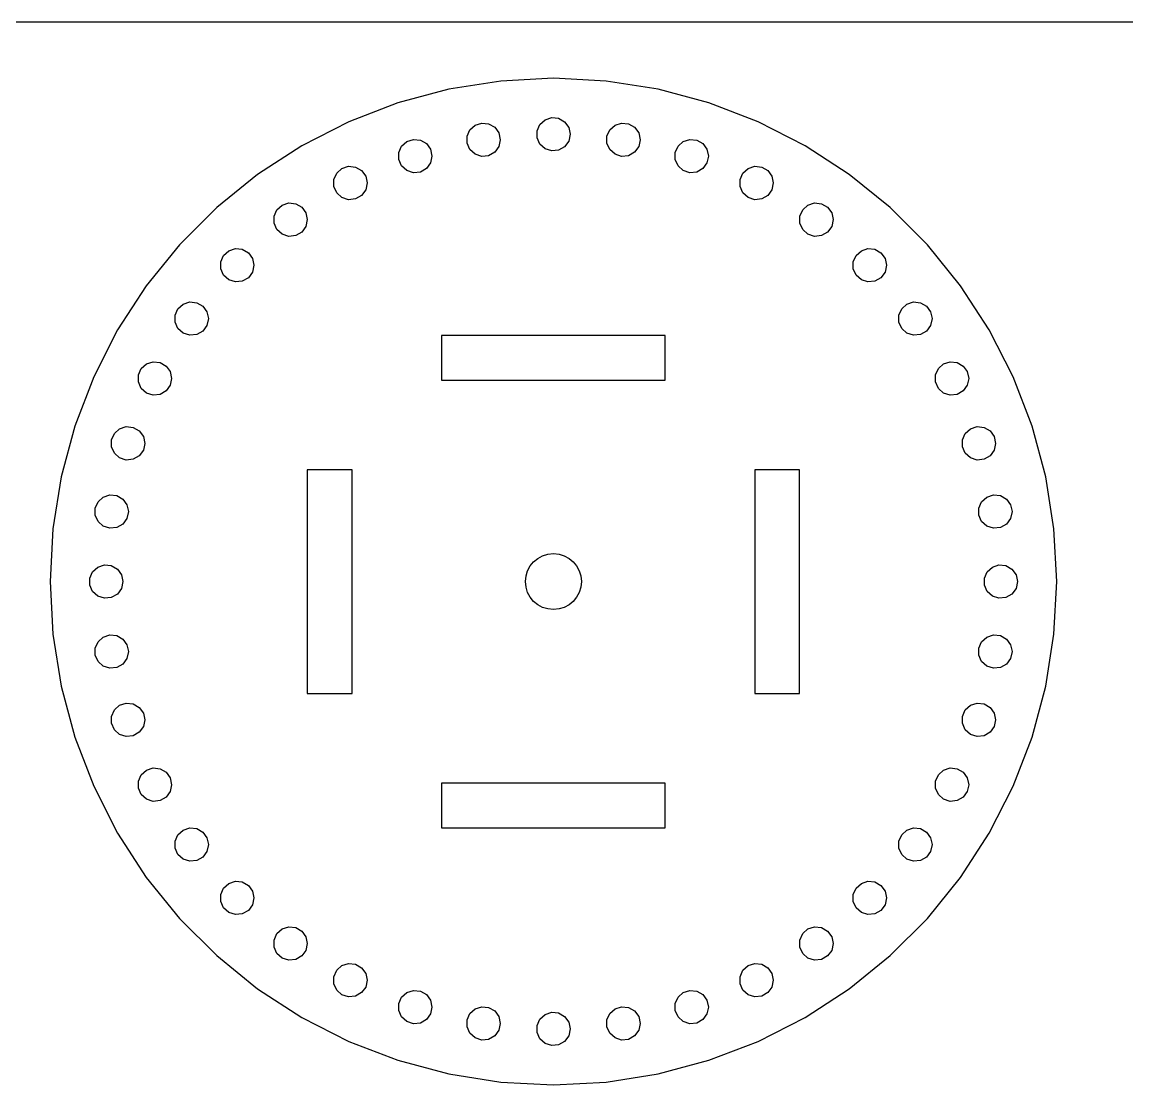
# Model space of a CAD drawing. Header units: millimetres. Extents: x 0 to 600, y 0 to 400.
# Drawn here: x 402.5 to 501.3, y 305 to 400 of the extents above; entities that cross this region are included whole.
import ezdxf

# ---------------------------------------------------------------- set-up
doc = ezdxf.new("R2010")
doc.units = ezdxf.units.MM
doc.layers.get('0').update_dxf_attribs({"lineweight": 25})

msp = doc.modelspace()

# ---------------------------------------------------------------- linework, layer by layer
msp.add_line((600, 400), (0, 400))
at = {"color": 1, "true_color": 0xff0000}
for p, q in [((440.64819, 393.9968), (436.1005, 392.7782)), ((445.29834, 394.7333), (440.64819, 393.9968)), ((450, 394.9797), (445.29834, 394.7333)), ((454.70166, 394.7333), (450, 394.9797)), ((459.35181, 393.9968), (454.70166, 394.7333)), ((463.8995, 392.7782), (459.35181, 393.9968)), ((436.1005, 392.7782), (431.7051, 391.091)), ((468.2949, 391.091), (463.8995, 392.7782)), ((431.7051, 391.091), (427.5101, 388.9536)), ((448.78648, 390.8614), (449.25, 391.2787)), ((449.25, 391.2787), (449.84322, 391.4715)), ((449.84322, 391.4715), (450.46352, 391.4063)), ((450.46352, 391.4063), (451.00369, 391.0944)), ((451.00369, 391.0944), (451.37032, 390.5898)), ((472.4899, 388.9536), (468.2949, 391.091)), ((442.27858, 389.7994), (442.53227, 390.3692)), ((442.53227, 390.3692), (442.9958, 390.7865)), ((442.9958, 390.7865), (443.589, 390.9793)), ((443.589, 390.9793), (444.20932, 390.9141)), ((444.20932, 390.9141), (444.7495, 390.6022)), ((444.7495, 390.6022), (445.11612, 390.0976)), ((445.11612, 390.0976), (445.2458, 389.4875)), ((448.53279, 390.2916), (448.78648, 390.8614)), ((448.53279, 389.6678), (448.53279, 390.2916)), ((451.37032, 390.5898), (451.5, 389.9797)), ((454.78697, 389.7994), (455.04068, 390.3692)), ((455.04068, 390.3692), (455.5042, 390.7865)), ((455.5042, 390.7865), (456.09741, 390.9793)), ((456.09741, 390.9793), (456.71773, 390.9141)), ((456.71773, 390.9141), (457.25789, 390.6022)), ((457.25789, 390.6022), (457.62451, 390.0976)), ((457.62451, 390.0976), (457.7542, 389.4875)), ((436.4321, 388.9046), (436.8956, 389.322)), ((436.8956, 389.322), (437.4888, 389.5148)), ((437.4888, 389.5148), (438.1091, 389.4496)), ((438.1091, 389.4496), (438.6493, 389.1377)), ((438.6493, 389.1377), (439.0159, 388.6331)), ((442.27858, 389.1756), (442.27858, 389.7994)), ((442.53227, 388.6058), (442.27858, 389.1756)), ((445.2458, 389.4875), (445.11612, 388.8774)), ((448.78648, 389.098), (448.53279, 389.6678)), ((449.25, 388.6807), (448.78648, 389.098)), ((451.37032, 389.3696), (451.00369, 388.865)), ((451.5, 389.9797), (451.37032, 389.3696)), ((454.78697, 389.1756), (454.78697, 389.7994)), ((455.04068, 388.6058), (454.78697, 389.1756)), ((457.7542, 389.4875), (457.62451, 388.8774)), ((461.1409, 388.9046), (461.6044, 389.322)), ((461.6044, 389.322), (462.1976, 389.5148)), ((462.1976, 389.5148), (462.8179, 389.4496)), ((462.8179, 389.4496), (463.3581, 389.1377)), ((463.3581, 389.1377), (463.7247, 388.6331)), ((427.5101, 388.9536), (423.5616, 386.3894)), ((436.1784, 388.3348), (436.4321, 388.9046)), ((436.1784, 387.7111), (436.1784, 388.3348)), ((439.0159, 388.6331), (439.1456, 388.023)), ((442.9958, 388.1885), (442.53227, 388.6058)), ((443.589, 387.9957), (442.9958, 388.1885)), ((444.7495, 388.3728), (444.20932, 388.0609)), ((445.11612, 388.8774), (444.7495, 388.3728)), ((449.84322, 388.4879), (449.25, 388.6807)), ((450.46352, 388.5531), (449.84322, 388.4879)), ((451.00369, 388.865), (450.46352, 388.5531)), ((455.5042, 388.1885), (455.04068, 388.6058)), ((456.09741, 387.9957), (455.5042, 388.1885)), ((457.25789, 388.3728), (456.71773, 388.0609)), ((457.62451, 388.8774), (457.25789, 388.3728)), ((460.8872, 388.3348), (461.1409, 388.9046)), ((460.8872, 387.7111), (460.8872, 388.3348)), ((463.7247, 388.6331), (463.8544, 388.023)), ((476.4384, 386.3894), (472.4899, 388.9536)), ((431.0996, 386.9212), (431.6928, 387.114)), ((431.6928, 387.114), (432.3131, 387.0488)), ((436.4321, 387.1413), (436.1784, 387.7111)), ((436.8956, 386.7239), (436.4321, 387.1413)), ((439.0159, 387.4129), (438.6493, 386.9082)), ((439.1456, 388.023), (439.0159, 387.4129)), ((444.20932, 388.0609), (443.589, 387.9957)), ((456.71773, 388.0609), (456.09741, 387.9957)), ((461.1409, 387.1413), (460.8872, 387.7111)), ((461.6044, 386.7239), (461.1409, 387.1413)), ((463.7247, 387.4129), (463.3581, 386.9082)), ((463.8544, 388.023), (463.7247, 387.4129)), ((467.4004, 386.9212), (467.9936, 387.114)), ((467.9936, 387.114), (468.6139, 387.0488)), ((423.5616, 386.3894), (419.9027, 383.4264)), ((430.3824, 385.9341), (430.6361, 386.5039)), ((430.6361, 386.5039), (431.0996, 386.9212)), ((432.3131, 387.0488), (432.8533, 386.7369)), ((432.8533, 386.7369), (433.2199, 386.2323)), ((433.2199, 386.2323), (433.3496, 385.6222)), ((437.4888, 386.5312), (436.8956, 386.7239)), ((438.1091, 386.5964), (437.4888, 386.5312)), ((438.6493, 386.9082), (438.1091, 386.5964)), ((462.1976, 386.5312), (461.6044, 386.7239)), ((462.8179, 386.5964), (462.1976, 386.5312)), ((463.3581, 386.9082), (462.8179, 386.5964)), ((466.6832, 385.9341), (466.9369, 386.5039)), ((466.9369, 386.5039), (467.4004, 386.9212)), ((468.6139, 387.0488), (469.1541, 386.7369)), ((469.1541, 386.7369), (469.5207, 386.2323)), ((469.5207, 386.2323), (469.6504, 385.6222)), ((480.0973, 383.4264), (476.4384, 386.3894)), ((430.3824, 385.3103), (430.3824, 385.9341)), ((430.6361, 384.7405), (430.3824, 385.3103)), ((433.3496, 385.6222), (433.2199, 385.0121)), ((466.6832, 385.3103), (466.6832, 385.9341)), ((466.9369, 384.7405), (466.6832, 385.3103)), ((469.6504, 385.6222), (469.5207, 385.0121)), ((431.0996, 384.3232), (430.6361, 384.7405)), ((431.6928, 384.1304), (431.0996, 384.3232)), ((432.3131, 384.1956), (431.6928, 384.1304)), ((432.8533, 384.5075), (432.3131, 384.1956)), ((433.2199, 385.0121), (432.8533, 384.5075)), ((467.4004, 384.3232), (466.9369, 384.7405)), ((467.9936, 384.1304), (467.4004, 384.3232)), ((468.6139, 384.1956), (467.9936, 384.1304)), ((469.1541, 384.5075), (468.6139, 384.1956)), ((469.5207, 385.0121), (469.1541, 384.5075)), ((419.9027, 383.4264), (416.5736, 380.0973)), ((425.0333, 382.6561), (425.287, 383.226)), ((425.287, 383.226), (425.7505, 383.6433)), ((425.7505, 383.6433), (426.3437, 383.836)), ((426.3437, 383.836), (426.964, 383.7709)), ((426.964, 383.7709), (427.5042, 383.459)), ((427.5042, 383.459), (427.8708, 382.9544)), ((472.0323, 382.6561), (472.286, 383.226)), ((472.286, 383.226), (472.7495, 383.6433)), ((472.7495, 383.6433), (473.3427, 383.836)), ((473.3427, 383.836), (473.963, 383.7709)), ((473.963, 383.7709), (474.5032, 383.459)), ((474.5032, 383.459), (474.8698, 382.9544)), ((483.4264, 380.0973), (480.0973, 383.4264)), ((425.0333, 382.0324), (425.0333, 382.6561)), ((427.8708, 382.9544), (428.0005, 382.3443)), ((428.0005, 382.3443), (427.8708, 381.7342)), ((472.0323, 382.0324), (472.0323, 382.6561)), ((474.8698, 382.9544), (474.9995, 382.3443)), ((474.9995, 382.3443), (474.8698, 381.7342)), ((425.287, 381.4626), (425.0333, 382.0324)), ((425.7505, 381.0452), (425.287, 381.4626)), ((427.5042, 381.2296), (426.964, 380.9177)), ((427.8708, 381.7342), (427.5042, 381.2296)), ((472.286, 381.4626), (472.0323, 382.0324)), ((472.7495, 381.0452), (472.286, 381.4626)), ((474.5032, 381.2296), (473.963, 380.9177)), ((474.8698, 381.7342), (474.5032, 381.2296)), ((426.3437, 380.8525), (425.7505, 381.0452)), ((426.964, 380.9177), (426.3437, 380.8525)), ((473.3427, 380.8525), (472.7495, 381.0452)), ((473.963, 380.9177), (473.3427, 380.8525)), ((416.5736, 380.0973), (413.6106, 376.4384)), ((420.5166, 379.1516), (420.9801, 379.569)), ((420.9801, 379.569), (421.5733, 379.7617)), ((421.5733, 379.7617), (422.1936, 379.6965)), ((422.1936, 379.6965), (422.7338, 379.3846)), ((422.7338, 379.3846), (423.1004, 378.88)), ((477.0564, 379.1516), (477.5199, 379.569)), ((477.5199, 379.569), (478.1131, 379.7617)), ((478.1131, 379.7617), (478.7334, 379.6965)), ((478.7334, 379.6965), (479.2736, 379.3846)), ((479.2736, 379.3846), (479.6402, 378.88)), ((486.3894, 376.4384), (483.4264, 380.0973)), ((420.2628, 378.5818), (420.5166, 379.1516)), ((420.2628, 377.9581), (420.2628, 378.5818)), ((423.1004, 378.88), (423.2301, 378.2699)), ((423.2301, 378.2699), (423.1004, 377.6598)), ((476.8027, 378.5818), (477.0564, 379.1516)), ((476.8027, 377.9581), (476.8027, 378.5818)), ((479.6402, 378.88), (479.7699, 378.2699)), ((479.7699, 378.2699), (479.6402, 377.6598)), ((420.5166, 377.3882), (420.2628, 377.9581)), ((420.9801, 376.9709), (420.5166, 377.3882)), ((423.1004, 377.6598), (422.7338, 377.1552)), ((477.0564, 377.3882), (476.8027, 377.9581)), ((477.5199, 376.9709), (477.0564, 377.3882)), ((479.6402, 377.6598), (479.2736, 377.1552)), ((413.6106, 376.4384), (411.0464, 372.4899)), ((421.5733, 376.7781), (420.9801, 376.9709)), ((422.1936, 376.8433), (421.5733, 376.7781)), ((422.7338, 377.1552), (422.1936, 376.8433)), ((478.1131, 376.7781), (477.5199, 376.9709)), ((478.7334, 376.8433), (478.1131, 376.7781)), ((479.2736, 377.1552), (478.7334, 376.8433)), ((488.9536, 372.4899), (486.3894, 376.4384)), ((416.1885, 373.8114), (416.4422, 374.3812)), ((416.4422, 374.3812), (416.9057, 374.7985)), ((416.9057, 374.7985), (417.4989, 374.9913)), ((417.4989, 374.9913), (418.1193, 374.9261)), ((418.1193, 374.9261), (418.6594, 374.6142)), ((418.6594, 374.6142), (419.026, 374.1096)), ((480.877, 373.8114), (481.1307, 374.3812)), ((481.1307, 374.3812), (481.5943, 374.7985)), ((481.5943, 374.7985), (482.1875, 374.9913)), ((482.1875, 374.9913), (482.8078, 374.9261)), ((482.8078, 374.9261), (483.348, 374.6142)), ((483.348, 374.6142), (483.7146, 374.1096)), ((416.1885, 373.1876), (416.1885, 373.8114)), ((419.026, 374.1096), (419.1557, 373.4995)), ((419.1557, 373.4995), (419.026, 372.8894)), ((480.877, 373.1876), (480.877, 373.8114)), ((483.7146, 374.1096), (483.8443, 373.4995)), ((483.8443, 373.4995), (483.7146, 372.8894)), ((411.0464, 372.4899), (408.909, 368.2949)), ((416.4422, 372.6178), (416.1885, 373.1876)), ((416.9057, 372.2004), (416.4422, 372.6178)), ((418.6594, 372.3848), (418.1193, 372.0729)), ((419.026, 372.8894), (418.6594, 372.3848)), ((481.1307, 372.6178), (480.877, 373.1876)), ((481.5943, 372.2004), (481.1307, 372.6178)), ((483.348, 372.3848), (482.8078, 372.0729)), ((483.7146, 372.8894), (483.348, 372.3848)), ((491.091, 368.2949), (488.9536, 372.4899)), ((417.4989, 372.0077), (416.9057, 372.2004)), ((418.1193, 372.0729), (417.4989, 372.0077)), ((460, 372), (440, 372)), ((440, 372), (440, 368)), ((460, 368), (460, 372)), ((482.1875, 372.0077), (481.5943, 372.2004)), ((482.8078, 372.0729), (482.1875, 372.0077)), ((413.1643, 369.0321), (413.6278, 369.4494)), ((413.6278, 369.4494), (414.221, 369.6422)), ((414.221, 369.6422), (414.8413, 369.577)), ((414.8413, 369.577), (415.3815, 369.2651)), ((484.4087, 369.0321), (484.8722, 369.4494)), ((484.8722, 369.4494), (485.4654, 369.6422)), ((485.4654, 369.6422), (486.0857, 369.577)), ((486.0857, 369.577), (486.6259, 369.2651)), ((412.9106, 368.4623), (413.1643, 369.0321)), ((412.9106, 367.8385), (412.9106, 368.4623)), ((415.3815, 369.2651), (415.7481, 368.7605)), ((415.7481, 368.7605), (415.8778, 368.1504)), ((484.155, 368.4623), (484.4087, 369.0321)), ((484.155, 367.8385), (484.155, 368.4623)), ((486.6259, 369.2651), (486.9925, 368.7605)), ((486.9925, 368.7605), (487.1222, 368.1504)), ((408.909, 368.2949), (407.2218, 363.8995)), ((413.1643, 367.2687), (412.9106, 367.8385)), ((415.7481, 367.5403), (415.3815, 367.0357)), ((415.8778, 368.1504), (415.7481, 367.5403)), ((440, 368), (460, 368)), ((484.4087, 367.2687), (484.155, 367.8385)), ((486.9925, 367.5403), (486.6259, 367.0357)), ((487.1222, 368.1504), (486.9925, 367.5403)), ((492.7782, 363.8995), (491.091, 368.2949)), ((413.6278, 366.8514), (413.1643, 367.2687)), ((414.221, 366.6586), (413.6278, 366.8514)), ((414.8413, 366.7238), (414.221, 366.6586)), ((415.3815, 367.0357), (414.8413, 366.7238)), ((484.8722, 366.8514), (484.4087, 367.2687)), ((485.4654, 366.6586), (484.8722, 366.8514)), ((486.0857, 366.7238), (485.4654, 366.6586)), ((486.6259, 367.0357), (486.0857, 366.7238)), ((407.2218, 363.8995), (406.0032, 359.35181)), ((410.7635, 363.2361), (411.227, 363.6534)), ((411.227, 363.6534), (411.8202, 363.8462)), ((411.8202, 363.8462), (412.4406, 363.781)), ((412.4406, 363.781), (412.9807, 363.4691)), ((412.9807, 363.4691), (413.3474, 362.9645)), ((486.8094, 363.2361), (487.273, 363.6534)), ((487.273, 363.6534), (487.8662, 363.8462)), ((487.8662, 363.8462), (488.4865, 363.781)), ((488.4865, 363.781), (489.0267, 363.4691)), ((489.0267, 363.4691), (489.3933, 362.9645)), ((493.9968, 359.35181), (492.7782, 363.8995)), ((410.5098, 362.6663), (410.7635, 363.2361)), ((410.5098, 362.0425), (410.5098, 362.6663)), ((413.3474, 362.9645), (413.477, 362.3544)), ((486.5557, 362.6663), (486.8094, 363.2361)), ((486.5557, 362.0425), (486.5557, 362.6663)), ((489.3933, 362.9645), (489.523, 362.3544)), ((410.7635, 361.4727), (410.5098, 362.0425)), ((411.227, 361.0554), (410.7635, 361.4727)), ((413.3474, 361.7443), (412.9807, 361.2397)), ((413.477, 362.3544), (413.3474, 361.7443)), ((486.8094, 361.4727), (486.5557, 362.0425)), ((487.273, 361.0554), (486.8094, 361.4727)), ((489.3933, 361.7443), (489.0267, 361.2397)), ((489.523, 362.3544), (489.3933, 361.7443)), ((411.8202, 360.8626), (411.227, 361.0554)), ((412.4406, 360.9278), (411.8202, 360.8626)), ((412.9807, 361.2397), (412.4406, 360.9278)), ((487.8662, 360.8626), (487.273, 361.0554)), ((488.4865, 360.9278), (487.8662, 360.8626)), ((489.0267, 361.2397), (488.4865, 360.9278)), ((432, 360), (428, 360)), ((428, 360), (428, 340)), ((432, 340), (432, 360)), ((472, 360), (468, 360)), ((468, 360), (468, 340)), ((472, 340), (472, 360)), ((406.0032, 359.35181), (405.2667, 354.70166)), ((494.7333, 354.70166), (493.9968, 359.35181)), ((409.299, 357.13588), (409.7625, 357.55324)), ((409.7625, 357.55324), (410.3557, 357.74599)), ((410.3557, 357.74599), (410.976, 357.68079)), ((410.976, 357.68079), (411.5162, 357.36891)), ((488.274, 357.13588), (488.7375, 357.55324)), ((488.7375, 357.55324), (489.3307, 357.74599)), ((489.3307, 357.74599), (489.951, 357.68079)), ((489.951, 357.68079), (490.4912, 357.36891)), ((409.0453, 356.56607), (409.299, 357.13588)), ((409.0453, 355.94234), (409.0453, 356.56607)), ((411.5162, 357.36891), (411.8828, 356.8643)), ((411.8828, 356.8643), (412.0125, 356.2542)), ((488.0203, 356.56607), (488.274, 357.13588)), ((488.0203, 355.94234), (488.0203, 356.56607)), ((490.4912, 357.36891), (490.8578, 356.8643)), ((490.8578, 356.8643), (490.9875, 356.2542)), ((409.299, 355.37253), (409.0453, 355.94234)), ((411.8828, 355.64409), (411.5162, 355.13948)), ((412.0125, 356.2542), (411.8828, 355.64409)), ((488.274, 355.37253), (488.0203, 355.94234)), ((490.8578, 355.64409), (490.4912, 355.13948)), ((490.9875, 356.2542), (490.8578, 355.64409)), ((405.2667, 354.70166), (405.0203, 350)), ((409.7625, 354.95515), (409.299, 355.37253)), ((410.3557, 354.76242), (409.7625, 354.95515)), ((410.976, 354.82762), (410.3557, 354.76242)), ((411.5162, 355.13948), (410.976, 354.82762)), ((488.7375, 354.95515), (488.274, 355.37253)), ((489.3307, 354.76242), (488.7375, 354.95515)), ((489.951, 354.82762), (489.3307, 354.76242)), ((490.4912, 355.13948), (489.951, 354.82762)), ((494.9797, 350), (494.7333, 354.70166)), ((408.5531, 350.31186), (408.8068, 350.88167)), ((408.8068, 350.88167), (409.2703, 351.29903)), ((409.2703, 351.29903), (409.8635, 351.49178)), ((409.8635, 351.49178), (410.4838, 351.42657)), ((410.4838, 351.42657), (411.024, 351.11472)), ((411.024, 351.11472), (411.3906, 350.61009)), ((411.3906, 350.61009), (411.5203, 350)), ((488.5125, 350.31186), (488.7662, 350.88167)), ((488.7662, 350.88167), (489.2297, 351.29903)), ((489.2297, 351.29903), (489.8229, 351.49178)), ((489.8229, 351.49178), (490.4432, 351.42657)), ((490.4432, 351.42657), (490.9834, 351.11472)), ((490.9834, 351.11472), (491.35, 350.61009)), ((491.35, 350.61009), (491.4797, 350)), ((405.0203, 350), (405.2667, 345.29834)), ((408.5531, 349.68814), (408.5531, 350.31186)), ((408.8068, 349.11833), (408.5531, 349.68814)), ((411.5203, 350), (411.3906, 349.38991)), ((488.5125, 349.68814), (488.5125, 350.31186)), ((488.7662, 349.11833), (488.5125, 349.68814)), ((491.4797, 350), (491.35, 349.38991)), ((494.7333, 345.29834), (494.9797, 350)), ((409.2703, 348.70097), (408.8068, 349.11833)), ((409.8635, 348.50822), (409.2703, 348.70097)), ((410.4838, 348.57343), (409.8635, 348.50822)), ((411.024, 348.88528), (410.4838, 348.57343)), ((411.3906, 349.38991), (411.024, 348.88528)), ((489.2297, 348.70097), (488.7662, 349.11833)), ((489.8229, 348.50822), (489.2297, 348.70097)), ((490.4432, 348.57343), (489.8229, 348.50822)), ((490.9834, 348.88528), (490.4432, 348.57343)), ((491.35, 349.38991), (490.9834, 348.88528)), ((405.2667, 345.29834), (406.0032, 340.64819)), ((409.0453, 344.05766), (409.299, 344.62747)), ((409.299, 344.62747), (409.7625, 345.04485)), ((409.7625, 345.04485), (410.3557, 345.23758)), ((410.3557, 345.23758), (410.976, 345.17238)), ((410.976, 345.17238), (411.5162, 344.86052)), ((411.5162, 344.86052), (411.8828, 344.35591)), ((488.0203, 344.05766), (488.274, 344.62747)), ((488.274, 344.62747), (488.7375, 345.04485)), ((488.7375, 345.04485), (489.3307, 345.23758)), ((489.3307, 345.23758), (489.951, 345.17238)), ((489.951, 345.17238), (490.4912, 344.86052)), ((490.4912, 344.86052), (490.8578, 344.35591)), ((493.9968, 340.64819), (494.7333, 345.29834)), ((409.0453, 343.43393), (409.0453, 344.05766)), ((411.8828, 344.35591), (412.0125, 343.7458)), ((412.0125, 343.7458), (411.8828, 343.1357)), ((488.0203, 343.43393), (488.0203, 344.05766)), ((490.8578, 344.35591), (490.9875, 343.7458)), ((490.9875, 343.7458), (490.8578, 343.1357)), ((409.299, 342.86412), (409.0453, 343.43393)), ((409.7625, 342.44676), (409.299, 342.86412)), ((411.8828, 343.1357), (411.5162, 342.63109)), ((488.274, 342.86412), (488.0203, 343.43393)), ((488.7375, 342.44676), (488.274, 342.86412)), ((490.8578, 343.1357), (490.4912, 342.63109)), ((410.3557, 342.25401), (409.7625, 342.44676)), ((410.976, 342.31921), (410.3557, 342.25401)), ((411.5162, 342.63109), (410.976, 342.31921)), ((489.3307, 342.25401), (488.7375, 342.44676)), ((489.951, 342.31921), (489.3307, 342.25401)), ((490.4912, 342.63109), (489.951, 342.31921)), ((406.0032, 340.64819), (407.2218, 336.1005)), ((428, 340), (432, 340)), ((468, 340), (472, 340)), ((492.7782, 336.1005), (493.9968, 340.64819)), ((410.7635, 338.5273), (411.227, 338.9446)), ((411.227, 338.9446), (411.8202, 339.1374)), ((411.8202, 339.1374), (412.4406, 339.0722)), ((412.4406, 339.0722), (412.9807, 338.7603)), ((412.9807, 338.7603), (413.3474, 338.2557)), ((486.8094, 338.5273), (487.273, 338.9446)), ((487.273, 338.9446), (487.8662, 339.1374)), ((487.8662, 339.1374), (488.4865, 339.0722)), ((488.4865, 339.0722), (489.0267, 338.7603)), ((489.0267, 338.7603), (489.3933, 338.2557)), ((410.5098, 337.9575), (410.7635, 338.5273)), ((410.5098, 337.3337), (410.5098, 337.9575)), ((413.3474, 338.2557), (413.477, 337.6456)), ((486.5557, 337.9575), (486.8094, 338.5273)), ((486.5557, 337.3337), (486.5557, 337.9575)), ((489.3933, 338.2557), (489.523, 337.6456)), ((410.7635, 336.7639), (410.5098, 337.3337)), ((411.227, 336.3466), (410.7635, 336.7639)), ((413.3474, 337.0355), (412.9807, 336.5309)), ((413.477, 337.6456), (413.3474, 337.0355)), ((486.8094, 336.7639), (486.5557, 337.3337)), ((487.273, 336.3466), (486.8094, 336.7639)), ((489.3933, 337.0355), (489.0267, 336.5309)), ((489.523, 337.6456), (489.3933, 337.0355)), ((407.2218, 336.1005), (408.909, 331.7051)), ((411.8202, 336.1538), (411.227, 336.3466)), ((412.4406, 336.219), (411.8202, 336.1538)), ((412.9807, 336.5309), (412.4406, 336.219)), ((487.8662, 336.1538), (487.273, 336.3466)), ((488.4865, 336.219), (487.8662, 336.1538)), ((489.0267, 336.5309), (488.4865, 336.219)), ((491.091, 331.7051), (492.7782, 336.1005)), ((413.1643, 332.7313), (413.6278, 333.1486)), ((413.6278, 333.1486), (414.221, 333.3414)), ((414.221, 333.3414), (414.8413, 333.2762)), ((414.8413, 333.2762), (415.3815, 332.9643)), ((415.3815, 332.9643), (415.7481, 332.4597)), ((484.4087, 332.7313), (484.8722, 333.1486)), ((484.8722, 333.1486), (485.4654, 333.3414)), ((485.4654, 333.3414), (486.0857, 333.2762)), ((486.0857, 333.2762), (486.6259, 332.9643)), ((486.6259, 332.9643), (486.9925, 332.4597)), ((412.9106, 332.1615), (413.1643, 332.7313)), ((412.9106, 331.5377), (412.9106, 332.1615)), ((415.7481, 332.4597), (415.8778, 331.8496)), ((415.8778, 331.8496), (415.7481, 331.2395)), ((460, 332), (440, 332)), ((440, 332), (440, 328)), ((460, 328), (460, 332)), ((484.155, 332.1615), (484.4087, 332.7313)), ((484.155, 331.5377), (484.155, 332.1615)), ((486.9925, 332.4597), (487.1222, 331.8496)), ((487.1222, 331.8496), (486.9925, 331.2395)), ((408.909, 331.7051), (411.0464, 327.5101)), ((413.1643, 330.9679), (412.9106, 331.5377)), ((413.6278, 330.5506), (413.1643, 330.9679)), ((415.7481, 331.2395), (415.3815, 330.7349)), ((484.4087, 330.9679), (484.155, 331.5377)), ((484.8722, 330.5506), (484.4087, 330.9679)), ((486.9925, 331.2395), (486.6259, 330.7349)), ((488.9536, 327.5101), (491.091, 331.7051)), ((414.221, 330.3578), (413.6278, 330.5506)), ((414.8413, 330.423), (414.221, 330.3578)), ((415.3815, 330.7349), (414.8413, 330.423)), ((485.4654, 330.3578), (484.8722, 330.5506)), ((486.0857, 330.423), (485.4654, 330.3578)), ((486.6259, 330.7349), (486.0857, 330.423)), ((416.9057, 327.7996), (417.4989, 327.9923)), ((417.4989, 327.9923), (418.1193, 327.9271)), ((418.1193, 327.9271), (418.6594, 327.6152)), ((440, 328), (460, 328)), ((481.5943, 327.7996), (482.1875, 327.9923)), ((482.1875, 327.9923), (482.8078, 327.9271)), ((482.8078, 327.9271), (483.348, 327.6152)), ((411.0464, 327.5101), (413.6106, 323.5616)), ((416.1885, 326.8124), (416.4422, 327.3822)), ((416.4422, 327.3822), (416.9057, 327.7996)), ((418.6594, 327.6152), (419.026, 327.1106)), ((419.026, 327.1106), (419.1557, 326.5005)), ((480.877, 326.8124), (481.1307, 327.3822)), ((481.1307, 327.3822), (481.5943, 327.7996)), ((483.348, 327.6152), (483.7146, 327.1106)), ((483.7146, 327.1106), (483.8443, 326.5005)), ((486.3894, 323.5616), (488.9536, 327.5101)), ((416.1885, 326.1886), (416.1885, 326.8124)), ((416.4422, 325.6188), (416.1885, 326.1886)), ((419.026, 325.8904), (418.6594, 325.3858)), ((419.1557, 326.5005), (419.026, 325.8904)), ((480.877, 326.1886), (480.877, 326.8124)), ((481.1307, 325.6188), (480.877, 326.1886)), ((483.7146, 325.8904), (483.348, 325.3858)), ((483.8443, 326.5005), (483.7146, 325.8904)), ((416.9057, 325.2015), (416.4422, 325.6188)), ((417.4989, 325.0087), (416.9057, 325.2015)), ((418.1193, 325.0739), (417.4989, 325.0087)), ((418.6594, 325.3858), (418.1193, 325.0739)), ((481.5943, 325.2015), (481.1307, 325.6188)), ((482.1875, 325.0087), (481.5943, 325.2015)), ((482.8078, 325.0739), (482.1875, 325.0087)), ((483.348, 325.3858), (482.8078, 325.0739)), ((413.6106, 323.5616), (416.5736, 319.9027)), ((420.5166, 322.6118), (420.9801, 323.0291)), ((420.9801, 323.0291), (421.5733, 323.2219)), ((421.5733, 323.2219), (422.1936, 323.1567)), ((422.1936, 323.1567), (422.7338, 322.8448)), ((477.0564, 322.6118), (477.5199, 323.0291)), ((477.5199, 323.0291), (478.1131, 323.2219)), ((478.1131, 323.2219), (478.7334, 323.1567)), ((478.7334, 323.1567), (479.2736, 322.8448)), ((483.4264, 319.9027), (486.3894, 323.5616)), ((420.2628, 322.0419), (420.5166, 322.6118)), ((420.2628, 321.4182), (420.2628, 322.0419)), ((422.7338, 322.8448), (423.1004, 322.3402)), ((423.1004, 322.3402), (423.2301, 321.7301)), ((476.8027, 322.0419), (477.0564, 322.6118)), ((476.8027, 321.4182), (476.8027, 322.0419)), ((479.2736, 322.8448), (479.6402, 322.3402)), ((479.6402, 322.3402), (479.7699, 321.7301)), ((420.5166, 320.8484), (420.2628, 321.4182)), ((423.1004, 321.12), (422.7338, 320.6154)), ((423.2301, 321.7301), (423.1004, 321.12)), ((477.0564, 320.8484), (476.8027, 321.4182)), ((479.6402, 321.12), (479.2736, 320.6154)), ((479.7699, 321.7301), (479.6402, 321.12)), ((420.9801, 320.431), (420.5166, 320.8484)), ((421.5733, 320.2383), (420.9801, 320.431)), ((422.1936, 320.3035), (421.5733, 320.2383)), ((422.7338, 320.6154), (422.1936, 320.3035)), ((477.5199, 320.431), (477.0564, 320.8484)), ((478.1131, 320.2383), (477.5199, 320.431)), ((478.7334, 320.3035), (478.1131, 320.2383)), ((479.2736, 320.6154), (478.7334, 320.3035)), ((416.5736, 319.9027), (419.9027, 316.5736)), ((425.287, 318.5374), (425.7505, 318.9548)), ((425.7505, 318.9548), (426.3437, 319.1475)), ((426.3437, 319.1475), (426.964, 319.0823)), ((426.964, 319.0823), (427.5042, 318.7704)), ((472.286, 318.5374), (472.7495, 318.9548)), ((472.7495, 318.9548), (473.3427, 319.1475)), ((473.3427, 319.1475), (473.963, 319.0823)), ((473.963, 319.0823), (474.5032, 318.7704)), ((480.0973, 316.5736), (483.4264, 319.9027)), ((425.0333, 317.9676), (425.287, 318.5374)), ((425.0333, 317.3439), (425.0333, 317.9676)), ((427.5042, 318.7704), (427.8708, 318.2658)), ((427.8708, 318.2658), (428.0005, 317.6557)), ((472.0323, 317.9676), (472.286, 318.5374)), ((472.0323, 317.3439), (472.0323, 317.9676)), ((474.5032, 318.7704), (474.8698, 318.2658)), ((474.8698, 318.2658), (474.9995, 317.6557)), ((425.287, 316.774), (425.0333, 317.3439)), ((427.8708, 317.0456), (427.5042, 316.541)), ((428.0005, 317.6557), (427.8708, 317.0456)), ((472.286, 316.774), (472.0323, 317.3439)), ((474.8698, 317.0456), (474.5032, 316.541)), ((474.9995, 317.6557), (474.8698, 317.0456)), ((419.9027, 316.5736), (423.5616, 313.6106)), ((425.7505, 316.3567), (425.287, 316.774)), ((426.3437, 316.164), (425.7505, 316.3567)), ((426.964, 316.2291), (426.3437, 316.164)), ((427.5042, 316.541), (426.964, 316.2291)), ((472.7495, 316.3567), (472.286, 316.774)), ((473.3427, 316.164), (472.7495, 316.3567)), ((473.963, 316.2291), (473.3427, 316.164)), ((474.5032, 316.541), (473.963, 316.2291)), ((476.4384, 313.6106), (480.0973, 316.5736)), ((430.3824, 314.6897), (430.6361, 315.2595)), ((430.6361, 315.2595), (431.0996, 315.6768)), ((431.0996, 315.6768), (431.6928, 315.8696)), ((431.6928, 315.8696), (432.3131, 315.8044)), ((432.3131, 315.8044), (432.8533, 315.4925)), ((432.8533, 315.4925), (433.2199, 314.9879)), ((466.6832, 314.6897), (466.9369, 315.2595)), ((466.9369, 315.2595), (467.4004, 315.6768)), ((467.4004, 315.6768), (467.9936, 315.8696)), ((467.9936, 315.8696), (468.6139, 315.8044)), ((468.6139, 315.8044), (469.1541, 315.4925)), ((469.1541, 315.4925), (469.5207, 314.9879)), ((430.3824, 314.0659), (430.3824, 314.6897)), ((430.6361, 313.4961), (430.3824, 314.0659)), ((433.2199, 314.9879), (433.3496, 314.3778)), ((433.3496, 314.3778), (433.2199, 313.7677)), ((466.6832, 314.0659), (466.6832, 314.6897)), ((466.9369, 313.4961), (466.6832, 314.0659)), ((469.5207, 314.9879), (469.6504, 314.3778)), ((469.6504, 314.3778), (469.5207, 313.7677)), ((423.5616, 313.6106), (427.5101, 311.0464)), ((431.0996, 313.0788), (430.6361, 313.4961)), ((431.6928, 312.886), (431.0996, 313.0788)), ((432.8533, 313.2631), (432.3131, 312.9512)), ((433.2199, 313.7677), (432.8533, 313.2631)), ((436.4321, 312.8587), (436.8956, 313.2761)), ((436.8956, 313.2761), (437.4888, 313.4688)), ((437.4888, 313.4688), (438.1091, 313.4036)), ((438.1091, 313.4036), (438.6493, 313.0918)), ((438.6493, 313.0918), (439.0159, 312.5871)), ((461.1409, 312.8587), (461.6044, 313.2761)), ((461.6044, 313.2761), (462.1976, 313.4688)), ((462.1976, 313.4688), (462.8179, 313.4036)), ((462.8179, 313.4036), (463.3581, 313.0918)), ((463.3581, 313.0918), (463.7247, 312.5871)), ((467.4004, 313.0788), (466.9369, 313.4961)), ((467.9936, 312.886), (467.4004, 313.0788)), ((469.1541, 313.2631), (468.6139, 312.9512)), ((469.5207, 313.7677), (469.1541, 313.2631)), ((472.4899, 311.0464), (476.4384, 313.6106)), ((432.3131, 312.9512), (431.6928, 312.886)), ((436.1784, 312.2889), (436.4321, 312.8587)), ((436.1784, 311.6652), (436.1784, 312.2889)), ((439.0159, 312.5871), (439.1456, 311.977)), ((460.8872, 312.2889), (461.1409, 312.8587)), ((460.8872, 311.6652), (460.8872, 312.2889)), ((463.7247, 312.5871), (463.8544, 311.977)), ((468.6139, 312.9512), (467.9936, 312.886)), ((436.4321, 311.0954), (436.1784, 311.6652)), ((436.8956, 310.678), (436.4321, 311.0954)), ((439.0159, 311.3669), (438.6493, 310.8623)), ((439.1456, 311.977), (439.0159, 311.3669)), ((442.27858, 310.8244), (442.53227, 311.3942)), ((442.53227, 311.3942), (442.9958, 311.8115)), ((442.9958, 311.8115), (443.589, 312.0043)), ((443.589, 312.0043), (444.20932, 311.9391)), ((444.20932, 311.9391), (444.7495, 311.6272)), ((444.7495, 311.6272), (445.11612, 311.1226)), ((445.11612, 311.1226), (445.2458, 310.5125)), ((448.78648, 310.902), (449.25, 311.3193)), ((449.25, 311.3193), (449.84322, 311.5121)), ((449.84322, 311.5121), (450.46352, 311.4469)), ((450.46352, 311.4469), (451.00369, 311.135)), ((451.00369, 311.135), (451.37032, 310.6304)), ((454.78697, 310.8244), (455.04068, 311.3942)), ((455.04068, 311.3942), (455.5042, 311.8115)), ((455.5042, 311.8115), (456.09741, 312.0043)), ((456.09741, 312.0043), (456.71773, 311.9391)), ((456.71773, 311.9391), (457.25789, 311.6272)), ((457.25789, 311.6272), (457.62451, 311.1226)), ((457.62451, 311.1226), (457.7542, 310.5125)), ((461.1409, 311.0954), (460.8872, 311.6652)), ((461.6044, 310.678), (461.1409, 311.0954)), ((463.7247, 311.3669), (463.3581, 310.8623)), ((463.8544, 311.977), (463.7247, 311.3669)), ((427.5101, 311.0464), (431.7051, 308.909)), ((437.4888, 310.4852), (436.8956, 310.678)), ((438.1091, 310.5504), (437.4888, 310.4852)), ((438.6493, 310.8623), (438.1091, 310.5504)), ((442.27858, 310.2006), (442.27858, 310.8244)), ((442.53227, 309.6308), (442.27858, 310.2006)), ((445.2458, 310.5125), (445.11612, 309.9024)), ((448.53279, 310.3322), (448.78648, 310.902)), ((448.53279, 309.7084), (448.53279, 310.3322)), ((451.37032, 310.6304), (451.5, 310.0203)), ((454.78697, 310.2006), (454.78697, 310.8244)), ((455.04068, 309.6308), (454.78697, 310.2006)), ((457.7542, 310.5125), (457.62451, 309.9024)), ((462.1976, 310.4852), (461.6044, 310.678)), ((462.8179, 310.5504), (462.1976, 310.4852)), ((463.3581, 310.8623), (462.8179, 310.5504)), ((468.2949, 308.909), (472.4899, 311.0464)), ((442.9958, 309.2135), (442.53227, 309.6308)), ((443.589, 309.0207), (442.9958, 309.2135)), ((444.20932, 309.0859), (443.589, 309.0207)), ((444.7495, 309.3978), (444.20932, 309.0859)), ((445.11612, 309.9024), (444.7495, 309.3978)), ((448.78648, 309.1386), (448.53279, 309.7084)), ((449.25, 308.7213), (448.78648, 309.1386)), ((451.37032, 309.4102), (451.00369, 308.9056)), ((451.5, 310.0203), (451.37032, 309.4102)), ((455.5042, 309.2135), (455.04068, 309.6308)), ((456.09741, 309.0207), (455.5042, 309.2135)), ((456.71773, 309.0859), (456.09741, 309.0207)), ((457.25789, 309.3978), (456.71773, 309.0859)), ((457.62451, 309.9024), (457.25789, 309.3978)), ((431.7051, 308.909), (436.1005, 307.2218)), ((449.84322, 308.5285), (449.25, 308.7213)), ((450.46352, 308.5937), (449.84322, 308.5285)), ((451.00369, 308.9056), (450.46352, 308.5937)), ((463.8995, 307.2218), (468.2949, 308.909)), ((436.1005, 307.2218), (440.64819, 306.0032)), ((459.35181, 306.0032), (463.8995, 307.2218)), ((440.64819, 306.0032), (445.29834, 305.2667)), ((445.29834, 305.2667), (450, 305.0203)), ((450, 305.0203), (454.70166, 305.2667)), ((454.70166, 305.2667), (459.35181, 306.0032))]:
    msp.add_line(p, q, dxfattribs=at)
msp.add_circle((450, 350), 2.5, dxfattribs=at)

doc.saveas('drawing.dxf')
